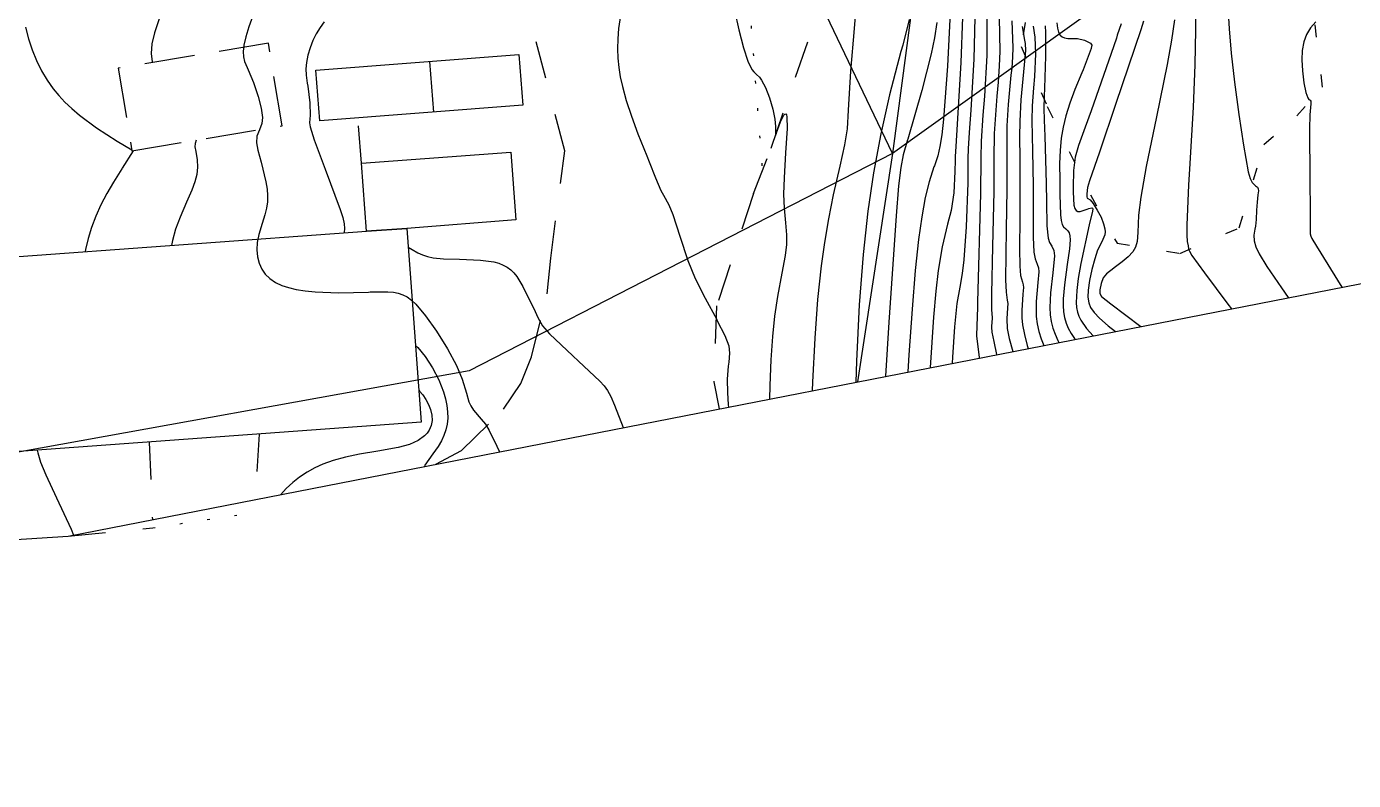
# Model space of a CAD drawing. Header units: metres. Extents: x 1233805 to 1234355, y 654698 to 655114.
# Drawn here: x 1234175.6 to 1234228.6, y 654701.9 to 654732 of the extents above; entities that cross this region are included whole.
import ezdxf

# ---------------------------------------------------------------- set-up
doc = ezdxf.new("R2010")
doc.units = ezdxf.units.M
for name, pattern in [('ИИDash_05_15', [2, 0.5, -1.5]), ('ИИDash_15_15', [3, 1.5, -1.5]), ('ИИDash_20_10', [3, 2, -1]), ('ИИDot', [1, 0, -1])]:
    doc.linetypes.add(name, pattern=pattern)
for name, color, linetype, lineweight in [('ИИ_ГОРИЗОНТАЛИ_ОСН', 32, 'Continuous', 25), ('ИИ_ГОРИЗОНТАЛИ_УТОЛЩ', 32, 'Continuous', 30), ('ИИ_ДОРОГИ_АД', 7, 'Continuous', 25), ('ИИ_ЛЭП_НН', 250, 'Continuous', 25), ('ИИ_СООРУЖЕНИЕ', 7, 'Continuous', 25), ('ИИ_СТРОЕНИЕ', 7, 'Continuous', 25), ('ИИ_УГОДЬЯ', 7, 'Continuous', 25)]:
    doc.layers.add(name, color=color, linetype=linetype, lineweight=lineweight)
doc.layers.add('Оформление точек', color=7, linetype='Continuous')

msp = doc.modelspace()

# ---------------------------------------------------------------- linework, layer by layer
at = {"layer": 'ИИ_ГОРИЗОНТАЛИ_ОСН'}
for points, elevation in [([(1234199.38, 654732.923), (1234199.241, 654731.961), (1234199.208, 654731.545), (1234199.198, 654731.155), (1234199.21, 654730.779), (1234199.246, 654730.408), (1234199.305, 654730.033), (1234199.389, 654729.643), (1234199.543, 654729.088), (1234199.75, 654728.458), (1234200.01, 654727.755), (1234200.362, 654726.874), (1234200.462, 654726.63), (1234200.712, 654725.993), (1234200.927, 654725.487), (1234201.031, 654725.304), (1234201.244, 654724.915), (1234201.41, 654724.528), (1234201.69, 654723.67), (1234202.01, 654722.688), (1234202.303, 654721.977), (1234202.696, 654721.19), (1234203.159, 654720.33), (1234203.182, 654720.287), (1234203.488, 654719.692), (1234203.64, 654719.283), (1234203.676, 654718.991), (1234203.64, 654718.628), (1234203.617, 654718.465), (1234203.579, 654717.957), (1234203.585, 654717.405), (1234203.621, 654716.94), (1234203.634, 654716.839)], 9), ([(1234223.577, 654733.028), (1234223.634, 654731.951), (1234223.722, 654730.977), (1234223.853, 654729.821), (1234224.023, 654728.529), (1234224.206, 654727.3), (1234224.404, 654726.229), (1234224.481, 654725.964), (1234224.564, 654725.806), (1234224.697, 654725.679), (1234224.767, 654725.617), (1234224.799, 654725.561), (1234224.807, 654725.474), (1234224.787, 654725.313), (1234224.752, 654725.029), (1234224.737, 654724.708), (1234224.719, 654724.324), (1234224.687, 654724.063), (1234224.663, 654723.943), (1234224.623, 654723.698), (1234224.636, 654723.484), (1234224.707, 654723.24), (1234224.841, 654722.956), (1234225.145, 654722.457), (1234225.732, 654721.597), (1234225.994, 654721.209)], 18.5), ([(1234180.9, 654732.427), (1234180.695, 654731.79), (1234180.591, 654731.346), (1234180.559, 654730.962), (1234180.601, 654730.628), (1234180.61, 654730.604)], 7.5), ([(1234203.871, 654732.681), (1234204.038, 654731.914), (1234204.228, 654731.192), (1234204.405, 654730.655), (1234204.564, 654730.328), (1234204.646, 654730.223), (1234204.753, 654730.126), (1234204.867, 654730.021), (1234204.956, 654729.903), (1234205.108, 654729.604), (1234205.266, 654729.189), (1234205.397, 654728.742), (1234205.479, 654728.342), (1234205.507, 654728.052), (1234205.505, 654727.755), (1234205.507, 654727.691), (1234205.544, 654727.785), (1234205.547, 654727.794), (1234205.71, 654728.23), (1234205.834, 654728.481), (1234205.882, 654728.537), (1234205.92, 654728.548), (1234205.948, 654728.512), (1234205.966, 654728.429), (1234205.97, 654727.97), (1234205.913, 654726.987), (1234205.853, 654725.99), (1234205.834, 654725.337), (1234205.849, 654724.785), (1234205.907, 654724.198), (1234205.954, 654723.714), (1234205.948, 654723.328), (1234205.893, 654722.89), (1234205.763, 654722.191), (1234205.588, 654721.25), (1234205.474, 654720.471), (1234205.39, 654719.662), (1234205.324, 654718.73), (1234205.278, 654717.692), (1234205.266, 654717.158)], 9.5), ([(1234210.849, 654732.317), (1234210.594, 654731.301), (1234210.522, 654731.036), (1234210.071, 654729.308), (1234209.719, 654727.751), (1234209.427, 654726.2), (1234209.199, 654724.668), (1234209.011, 654722.926), (1234208.858, 654720.92), (1234208.741, 654718.673), (1234208.713, 654717.832)], 10.5), ([(1234212.495, 654732.6), (1234212.385, 654730.459), (1234212.222, 654728.345), (1234212.151, 654727.708), (1234212.078, 654727.242), (1234211.992, 654726.877), (1234211.861, 654726.48), (1234211.843, 654726.429), (1234211.648, 654725.833), (1234211.492, 654725.203), (1234211.352, 654724.438), (1234211.226, 654723.532), (1234211.096, 654722.299), (1234210.964, 654720.745), (1234210.835, 654718.918), (1234210.796, 654718.239)], 11.5), ([(1234213.469, 654732.405), (1234213.43, 654730.732), (1234213.314, 654728.703), (1234213.248, 654727.807), (1234213.205, 654727.153), (1234213.201, 654726.765), (1234213.19, 654725.798), (1234213.125, 654724.038), (1234213.035, 654722.715), (1234212.97, 654722.173), (1234212.871, 654721.621), (1234212.76, 654720.975), (1234212.663, 654720.046), (1234212.582, 654718.827), (1234212.573, 654718.586)], 12.5), ([(1234213.961, 654732.4), (1234213.95, 654730.886), (1234213.859, 654729.263), (1234213.797, 654728.496), (1234213.723, 654727.461), (1234213.715, 654726.792), (1234213.703, 654725.363), (1234213.583, 654721.032), (1234213.576, 654720.81), (1234213.543, 654719.712), (1234213.543, 654719.711), (1234213.543, 654719.682), (1234213.543, 654719.682), (1234213.648, 654718.822), (1234213.651, 654718.797)], 13), ([(1234214.452, 654732.395), (1234214.471, 654731.048), (1234214.45, 654730.467), (1234214.403, 654729.823), (1234214.353, 654729.257), (1234214.241, 654727.769), (1234214.232, 654726.771), (1234214.228, 654725.445), (1234214.181, 654723.255), (1234214.14, 654721.364), (1234214.141, 654720.74), (1234214.162, 654720.401), (1234214.167, 654720.345), (1234214.16, 654720.252), (1234214.145, 654720.027), (1234214.157, 654719.828), (1234214.234, 654719.45), (1234214.341, 654718.932)], 13.5), ([(1234221.45, 654732.303), (1234221.338, 654731.495), (1234221.167, 654730.529), (1234220.736, 654728.431), (1234220.326, 654726.442), (1234220.109, 654725.228), (1234220.021, 654724.504), (1234219.982, 654723.812), (1234219.96, 654723.445), (1234219.897, 654723.225), (1234219.784, 654723.042), (1234219.607, 654722.845), (1234219.368, 654722.637), (1234219.04, 654722.393), (1234219.023, 654722.38), (1234218.733, 654722.161), (1234218.608, 654722.001), (1234218.522, 654721.778), (1234218.469, 654721.52), (1234218.475, 654721.371), (1234218.541, 654721.257), (1234218.906, 654720.955), (1234220.114, 654720.06)], 17.5), ([(1234175.537, 654732.017), (1234175.655, 654731.554), (1234175.803, 654731.105), (1234175.976, 654730.678), (1234176.175, 654730.276), (1234176.398, 654729.9), (1234176.644, 654729.552), (1234176.865, 654729.286), (1234177.113, 654729.021), (1234177.389, 654728.759), (1234177.693, 654728.499), (1234178.374, 654727.991), (1234179.203, 654727.464), (1234179.784, 654727.12)], 7), ([(1234187.47, 654732.227), (1234187.308, 654732.004), (1234187.159, 654731.753), (1234187.026, 654731.479), (1234186.912, 654731.187), (1234186.822, 654730.891), (1234186.762, 654730.604), (1234186.738, 654730.343), (1234186.747, 654730.094), (1234186.794, 654729.776), (1234186.814, 654729.651), (1234186.895, 654728.986), (1234186.914, 654728.479), (1234186.903, 654728.35), (1234186.893, 654728.191), (1234186.912, 654728.032), (1234187.067, 654727.513), (1234187.513, 654726.34), (1234188.114, 654724.736), (1234188.213, 654724.412), (1234188.271, 654724.157), (1234188.29, 654723.969), (1234188.273, 654723.813), (1234188.27, 654723.794)], 8.5), ([(1234211.954, 654732.204), (1234211.859, 654731.591), (1234211.732, 654730.954), (1234211.362, 654729.486), (1234210.793, 654727.545), (1234210.782, 654727.509), (1234210.612, 654726.913), (1234210.514, 654726.408), (1234210.429, 654725.676), (1234210.329, 654724.473), (1234210.039, 654720.228), (1234209.911, 654718.066)], 11), ([(1234215.367, 654732.042), (1234215.465, 654731.494), (1234215.491, 654731.368), (1234215.496, 654731.077), (1234215.45, 654730.506), (1234215.422, 654730.224), (1234215.318, 654729.115), (1234215.268, 654728.263), (1234215.257, 654727.636), (1234215.267, 654726.769), (1234215.279, 654725.608), (1234215.267, 654724.378), (1234215.256, 654723.157), (1234215.27, 654722.471), (1234215.306, 654722.096), (1234215.374, 654721.829), (1234215.406, 654721.719), (1234215.414, 654721.613), (1234215.393, 654721.351), (1234215.35, 654720.697), (1234215.358, 654720.405), (1234215.385, 654720.121), (1234215.453, 654719.74), (1234215.56, 654719.303), (1234215.601, 654719.178)], 14.5), ([(1234215.805, 654732.051), (1234215.876, 654731.62), (1234215.893, 654730.948), (1234215.856, 654730.041), (1234215.821, 654729.585), (1234215.772, 654728.873), (1234215.754, 654728.282), (1234215.776, 654727.06), (1234215.804, 654725.69), (1234215.803, 654724.725), (1234215.804, 654723.623), (1234215.834, 654723.025), (1234215.883, 654722.756), (1234215.966, 654722.547), (1234216.023, 654722.405), (1234216.038, 654722.246), (1234215.997, 654721.81), (1234215.926, 654721.056), (1234215.932, 654720.461), (1234215.97, 654720.156), (1234216.033, 654719.86), (1234216.124, 654719.569), (1234216.233, 654719.301)], 15), ([(1234216.292, 654732.073), (1234216.3, 654731.803), (1234216.296, 654730.855), (1234216.261, 654729.576), (1234216.248, 654729.252), (1234216.233, 654728.776), (1234216.241, 654728.301), (1234216.267, 654727.658), (1234216.33, 654725.771), (1234216.336, 654725.032), (1234216.35, 654724.071), (1234216.399, 654723.579), (1234216.454, 654723.405), (1234216.546, 654723.259), (1234216.637, 654723.097), (1234216.661, 654722.88), (1234216.589, 654722.203), (1234216.494, 654721.398), (1234216.47, 654720.814), (1234216.487, 654720.525), (1234216.526, 654720.254), (1234216.59, 654719.995), (1234216.679, 654719.744), (1234216.795, 654719.493), (1234216.837, 654719.42)], 15.5), ([(1234219.323, 654732.152), (1234219.168, 654731.688), (1234219.13, 654731.577), (1234218.918, 654730.957), (1234218.125, 654728.671), (1234217.882, 654728.014), (1234217.617, 654727.282), (1234217.487, 654726.816), (1234217.417, 654726.294), (1234217.406, 654725.622), (1234217.407, 654725.515), (1234217.407, 654725.421), (1234217.432, 654724.907), (1234217.468, 654724.769), (1234217.524, 654724.687), (1234217.593, 654724.654), (1234217.686, 654724.652), (1234217.963, 654724.738), (1234218.036, 654724.767), (1234218.15, 654724.793), (1234218.181, 654724.784), (1234218.193, 654724.762), (1234218.172, 654724.658), (1234218.042, 654724.113), (1234217.712, 654722.577), (1234217.607, 654721.978), (1234217.545, 654721.499), (1234217.526, 654721.01), (1234217.542, 654720.811), (1234217.577, 654720.632), (1234217.63, 654720.468), (1234217.705, 654720.311), (1234217.936, 654719.981), (1234218.208, 654719.687)], 16.5), ([(1234220.219, 654732.254), (1234220.102, 654731.911), (1234219.107, 654728.964), (1234218.453, 654727.026), (1234218.061, 654725.881), (1234217.971, 654725.608), (1234217.945, 654725.353), (1234217.948, 654725.233), (1234217.97, 654725.181), (1234217.991, 654725.172), (1234218.088, 654725.113), (1234218.208, 654724.967), (1234218.368, 654724.708), (1234218.517, 654724.418), (1234218.62, 654724.161), (1234218.673, 654723.953), (1234218.68, 654723.833), (1234218.664, 654723.72), (1234218.544, 654723.443), (1234218.383, 654723.101), (1234218.266, 654722.756), (1234218.153, 654722.334), (1234218.062, 654721.894), (1234218.007, 654721.51), (1234217.996, 654721.224), (1234218.026, 654721.001), (1234218.102, 654720.813), (1234218.239, 654720.619), (1234218.462, 654720.385), (1234218.809, 654720.084), (1234219.098, 654719.861)], 17), ([(1234227.108, 654732.229), (1234226.89, 654731.989), (1234226.729, 654731.724), (1234226.619, 654731.423), (1234226.558, 654731.08), (1234226.542, 654730.704), (1234226.564, 654730.264), (1234226.623, 654729.793), (1234226.705, 654729.4), (1234226.784, 654729.19), (1234226.827, 654729.129), (1234226.876, 654729.092), (1234226.905, 654729.063), (1234226.899, 654728.954), (1234226.863, 654728.512), (1234226.846, 654727.946), (1234226.862, 654725.938), (1234226.877, 654724.641), (1234226.873, 654724.122), (1234226.878, 654723.752), (1234226.898, 654723.658), (1234226.938, 654723.566), (1234227.129, 654723.26), (1234228.145, 654721.629)], 19), ([(1234182.36, 654727.5), (1234182.36, 654727.498), (1234182.312, 654727.367), (1234182.307, 654727.233), (1234182.34, 654727.049), (1234182.395, 654726.719), (1234182.407, 654726.427), (1234182.378, 654726.131), (1234182.307, 654725.831), (1234182.189, 654725.507), (1234181.977, 654725.024), (1234181.712, 654724.418), (1234181.535, 654723.941), (1234181.407, 654723.49), (1234181.371, 654723.292)], 7.5), ([(1234179.836, 654727.08), (1234179.836, 654727.079), (1234179.84, 654727.075), (1234179.403, 654726.379), (1234179.388, 654726.356), (1234179.053, 654725.827), (1234178.786, 654725.367), (1234178.55, 654724.912), (1234178.347, 654724.465), (1234178.176, 654724.017), (1234178.037, 654723.575), (1234177.932, 654723.138), (1234177.916, 654723.04)], 7), ([(1234190.835, 654723.227), (1234190.994, 654723.132), (1234191.212, 654723.003), (1234191.402, 654722.915), (1234191.609, 654722.847), (1234191.835, 654722.8), (1234192.242, 654722.761), (1234192.887, 654722.74), (1234193.725, 654722.707), (1234194.258, 654722.635), (1234194.455, 654722.581), (1234194.631, 654722.511), (1234194.79, 654722.423), (1234194.933, 654722.318), (1234195.059, 654722.196), (1234195.177, 654722.052), (1234195.416, 654721.656), (1234195.904, 654720.656), (1234196.016, 654720.418), (1234196.204, 654720.078), (1234196.484, 654719.765), (1234197.41, 654718.884), (1234197.633, 654718.675), (1234198.483, 654717.866), (1234198.661, 654717.681), (1234198.792, 654717.5), (1234198.926, 654717.253), (1234199.075, 654716.918), (1234199.415, 654716.015)], 8.5), ([(1234191.122, 654719.292), (1234191.212, 654719.21), (1234191.503, 654718.859), (1234191.798, 654718.407), (1234192.051, 654717.923), (1234192.242, 654717.449), (1234192.324, 654717.172), (1234192.379, 654716.905), (1234192.408, 654716.647), (1234192.41, 654716.398), (1234192.386, 654716.157), (1234192.336, 654715.924), (1234192.259, 654715.699), (1234192.156, 654715.482), (1234192.022, 654715.263), (1234191.811, 654714.965), (1234191.5, 654714.512), (1234191.476, 654714.464)], 7.5), ([(1234191.252, 654717.508), (1234191.289, 654717.477), (1234191.41, 654717.33), (1234191.533, 654717.141), (1234191.639, 654716.938), (1234191.719, 654716.739), (1234191.776, 654716.509), (1234191.786, 654716.296), (1234191.751, 654716.097), (1234191.668, 654715.909), (1234191.588, 654715.791), (1234191.489, 654715.685), (1234191.229, 654715.5), (1234190.877, 654715.347), (1234190.427, 654715.223), (1234189.62, 654715.08), (1234188.879, 654714.954), (1234188.325, 654714.838), (1234187.838, 654714.704), (1234187.415, 654714.551), (1234187.096, 654714.404), (1234186.787, 654714.232), (1234186.492, 654714.036), (1234186.215, 654713.82), (1234185.961, 654713.587), (1234185.741, 654713.344), (1234185.739, 654713.343)], 7), ([(1234176.01, 654715.113), (1234176.031, 654715.008), (1234176.133, 654714.642), (1234176.346, 654714.123), (1234176.778, 654713.21), (1234177.369, 654711.953), (1234177.459, 654711.725)], 6.5)]:
    msp.add_lwpolyline(points, dxfattribs=dict(at, elevation=elevation))
at = {"layer": 'ИИ_ГОРИЗОНТАЛИ_УТОЛЩ'}
for points, elevation in [([(1234208.804, 654733.759), (1234208.648, 654731.966), (1234208.502, 654730.253), (1234208.415, 654728.699), (1234208.371, 654727.948), (1234208.271, 654727.314), (1234208.079, 654726.461), (1234207.82, 654725.321), (1234207.626, 654724.359), (1234207.462, 654723.411), (1234207.331, 654722.477), (1234207.191, 654721.14), (1234207.076, 654719.587), (1234206.988, 654717.835), (1234206.977, 654717.493)], 10), ([(1234184.862, 654733.126), (1234184.457, 654732.03), (1234184.336, 654731.627), (1234184.264, 654731.3), (1234184.236, 654731.044), (1234184.247, 654730.828), (1234184.295, 654730.637), (1234184.399, 654730.4), (1234184.439, 654730.315), (1234184.652, 654729.802), (1234184.837, 654729.25), (1234184.957, 654728.774), (1234185.003, 654728.411), (1234184.979, 654728.164), (1234184.883, 654727.917), (1234184.786, 654727.656), (1234184.775, 654727.391), (1234184.826, 654727.102), (1234184.949, 654726.626), (1234185.144, 654725.838), (1234185.192, 654725.542), (1234185.21, 654725.284), (1234185.202, 654725.038), (1234185.165, 654724.784), (1234185.1, 654724.516), (1234184.99, 654724.164), (1234184.861, 654723.737), (1234184.797, 654723.413), (1234184.779, 654723.12), (1234184.803, 654722.842), (1234184.869, 654722.585), (1234184.976, 654722.352), (1234185.121, 654722.145), (1234185.305, 654721.967), (1234185.526, 654721.816), (1234185.783, 654721.694), (1234186.049, 654721.607), (1234186.36, 654721.536), (1234186.716, 654721.48), (1234187.118, 654721.44), (1234188.051, 654721.407), (1234189.243, 654721.433), (1234189.306, 654721.436), (1234190.017, 654721.447), (1234190.244, 654721.429), (1234190.436, 654721.391), (1234190.617, 654721.327), (1234190.787, 654721.235), (1234190.957, 654721.109), (1234191.135, 654720.943), (1234191.525, 654720.487), (1234191.964, 654719.872), (1234192.403, 654719.164), (1234192.76, 654718.496), (1234192.991, 654717.949), (1234193.156, 654717.388), (1234193.254, 654717.051), (1234193.332, 654716.883), (1234193.438, 654716.713), (1234193.741, 654716.356), (1234193.75, 654716.347), (1234193.92, 654716.152), (1234194.065, 654715.903), (1234194.371, 654715.276), (1234194.479, 654715.051)], 8), ([(1234222.275, 654732.979), (1234222.297, 654731.902), (1234222.272, 654730.513), (1234222.199, 654728.824), (1234222.067, 654726.565), (1234222.014, 654725.702), (1234221.941, 654724.12), (1234221.941, 654723.699), (1234221.966, 654723.45), (1234221.998, 654723.283), (1234222.02, 654723.155), (1234222.02, 654723.15), (1234222.047, 654723.063), (1234222.147, 654722.897), (1234222.651, 654722.193), (1234223.586, 654720.952), (1234223.726, 654720.766)], 18), ([(1234212.978, 654732.409), (1234212.912, 654730.598), (1234212.77, 654728.144), (1234212.711, 654727.248), (1234212.687, 654726.844), (1234212.686, 654726.698), (1234212.682, 654726.248), (1234212.63, 654725.402), (1234212.523, 654724.69), (1234212.389, 654724.15), (1234212.169, 654723.233), (1234212.012, 654722.295), (1234211.915, 654721.464), (1234211.82, 654720.429), (1234211.685, 654718.413)], 12), ([(1234214.956, 654732.267), (1234214.996, 654731.194), (1234214.985, 654730.831), (1234214.947, 654730.382), (1234214.92, 654730.103), (1234214.813, 654728.931), (1234214.76, 654728.078), (1234214.75, 654726.73), (1234214.754, 654725.526), (1234214.728, 654723.941), (1234214.705, 654721.917), (1234214.726, 654721.425), (1234214.773, 654721.112), (1234214.791, 654720.979), (1234214.776, 654720.802), (1234214.747, 654720.362), (1234214.771, 654719.974), (1234214.848, 654719.577), (1234214.988, 654719.058)], 14), ([(1234216.748, 654732.184), (1234216.773, 654731.973), (1234216.817, 654731.808), (1234216.881, 654731.693), (1234216.959, 654731.627), (1234217.062, 654731.584), (1234217.194, 654731.564), (1234217.388, 654731.56), (1234217.579, 654731.556), (1234217.851, 654731.498), (1234218.091, 654731.374), (1234218.156, 654731.295), (1234218.13, 654731.171), (1234218.129, 654731.17), (1234218.129, 654731.168), (1234217.798, 654730.316), (1234217.747, 654730.194), (1234217.474, 654729.524), (1234217.273, 654728.979), (1234217.116, 654728.478), (1234217.004, 654728.024), (1234216.928, 654727.575), (1234216.881, 654727.093), (1234216.862, 654726.574), (1234216.866, 654725.894), (1234216.869, 654725.677), (1234216.872, 654725.331), (1234216.892, 654724.521), (1234216.92, 654724.289), (1234216.964, 654724.132), (1234217.019, 654724.041), (1234217.109, 654723.96), (1234217.196, 654723.882), (1234217.247, 654723.795), (1234217.277, 654723.674), (1234217.285, 654723.514), (1234217.257, 654723.156), (1234217.168, 654722.527), (1234217.055, 654721.719), (1234217.008, 654721.167), (1234217.006, 654720.89), (1234217.024, 654720.64), (1234217.063, 654720.411), (1234217.124, 654720.195), (1234217.208, 654719.988), (1234217.319, 654719.781), (1234217.458, 654719.57), (1234217.478, 654719.545)], 16)]:
    msp.add_lwpolyline(points, dxfattribs=dict(at, elevation=elevation))
at = {"layer": 'ИИ_ДОРОГИ_АД', "linetype": 'ИИDash_15_15'}
for points in [[(1234204.633, 654725.364), (1234205.33, 654727.179), (1234209.72, 654739.854), (1234214.061, 654751.783), (1234220.686, 654773.379), (1234222.108, 654788.456), (1234223.692, 654798.595), (1234223.781, 654800.56), (1234224.768, 654811.23), (1234226.095, 654823.988), (1234228.587, 654862.845), (1234228.532, 654864.461), (1234228.354, 654877.978), (1234226.599, 654889.68), (1234225.273, 654897.871), (1234226.746, 654899.093), (1234227.715, 654899.282)], [(1234191.938, 654714.554), (1234192.965, 654715.104), (1234194.639, 654716.753), (1234195.335, 654717.773), (1234195.754, 654718.845), (1234196.39, 654721.356), (1234196.528, 654722.788), (1234197.091, 654727.069), (1234195.475, 654733.231), (1234193.566, 654738.604), (1234191.841, 654742.808), (1234190.414, 654753.902), (1234188.539, 654763.063), (1234186.962, 654763.321), (1234186.286, 654768.894), (1234186.919, 654779.417), (1234191.672, 654779.996), (1234191.147, 654790.763), (1234191.676, 654796.134), (1234194.409, 654801.17), (1234195.642, 654805.705), (1234200.274, 654806.141)], [(1234188.966, 654726.584), (1234188.815, 654728.39)], [(1234204.633, 654725.364), (1234203.155, 654720.875), (1234203.05, 654717.851), (1234203.264, 654716.767)], [(1234180.475, 654715.438), (1234180.609, 654712.34)], [(1234184.869, 654715.758), (1234184.711, 654713.142)], [(1234177.241, 654711.682), (1234180.624, 654712.012)]]:
    msp.add_lwpolyline(points, dxfattribs=at)
at = {"layer": 'ИИ_ДОРОГИ_АД', "linetype": 'ИИDot'}
for points in [[(1234204.615, 654740.488), (1234204.359, 654734.255), (1234204.982, 654726.271)], [(1234180.624, 654712.012), (1234184.64, 654712.623)]]:
    msp.add_lwpolyline(points, dxfattribs=at)
at = {"layer": 'ИИ_ЛЭП_НН'}
for points in [[(1234210.181, 654726.963), (1234197.131, 654754.262), (1234199.193, 654797.752), (1234192.034, 654833.676)], [(1234224.063, 654788.287), (1234212.986, 654748.055), (1234210.181, 654726.963)], [(1234301.454, 654784.799), (1234260.54, 654759.634), (1234225.508, 654737.946), (1234210.181, 654726.963)], [(1234210.181, 654726.963), (1234193.271, 654718.285), (1234174.346, 654714.88), (1234161.049, 654712.723)], [(1234210.181, 654726.963), (1234208.792, 654717.847)]]:
    msp.add_lwpolyline(points, dxfattribs=at)
at = {"layer": 'ИИ_СООРУЖЕНИЕ'}
msp.add_lwpolyline([(1234187.146, 654730.291), (1234195.253, 654730.918), (1234195.409, 654728.9), (1234187.302, 654728.273)], close=True, dxfattribs=at)
msp.add_lwpolyline([(1234191.68, 654730.642), (1234191.836, 654728.624)], dxfattribs=at)
at = {"layer": 'ИИ_СТРОЕНИЕ', "linetype": 'ИИDash_20_10'}
msp.add_lwpolyline([(1234179.792, 654727.072), (1234185.794, 654728.073), (1234185.244, 654731.376), (1234179.241, 654730.376), (1234179.792, 654727.072)], close=True, dxfattribs=at)
at = {"layer": 'ИИ_СТРОЕНИЕ'}
for points in [[(1234188.966, 654726.584), (1234194.935, 654727.019), (1234195.132, 654724.312), (1234190.781, 654723.977), (1234189.165, 654723.859), (1234188.966, 654726.584)], [(1234174.532, 654722.794), (1234189.165, 654723.859), (1234190.781, 654723.977), (1234191.345, 654716.23), (1234175.096, 654715.047), (1234174.532, 654722.794)]]:
    msp.add_lwpolyline(points, close=True, dxfattribs=at)
at = {"layer": 'ИИ_УГОДЬЯ', "linetype": 'ИИDash_05_15'}
msp.add_lwpolyline([(1234215.49, 654732.203), (1234215.328, 654731.24), (1234216.369, 654728.842), (1234218.093, 654725.313), (1234219.16, 654723.385), (1234221.664, 654722.974), (1234224.044, 654724), (1234225.029, 654727.324), (1234226.342, 654728.473), (1234227.368, 654729.622), (1234226.794, 654734.464)], dxfattribs=at)
at = {"layer": 'Оформление точек', "color": 41}
msp.add_lwpolyline([(1234024.617, 654701.92), (1234177.241, 654711.682), (1234295.345, 654734.761), (1234323.422, 654753.319), (1234327.972, 654819.626), (1234312.866, 654855.488), (1234309.369, 654887.84), (1234283.108, 654912.091), (1234263.065, 654936.588)], dxfattribs=at)

doc.saveas('drawing.dxf')
